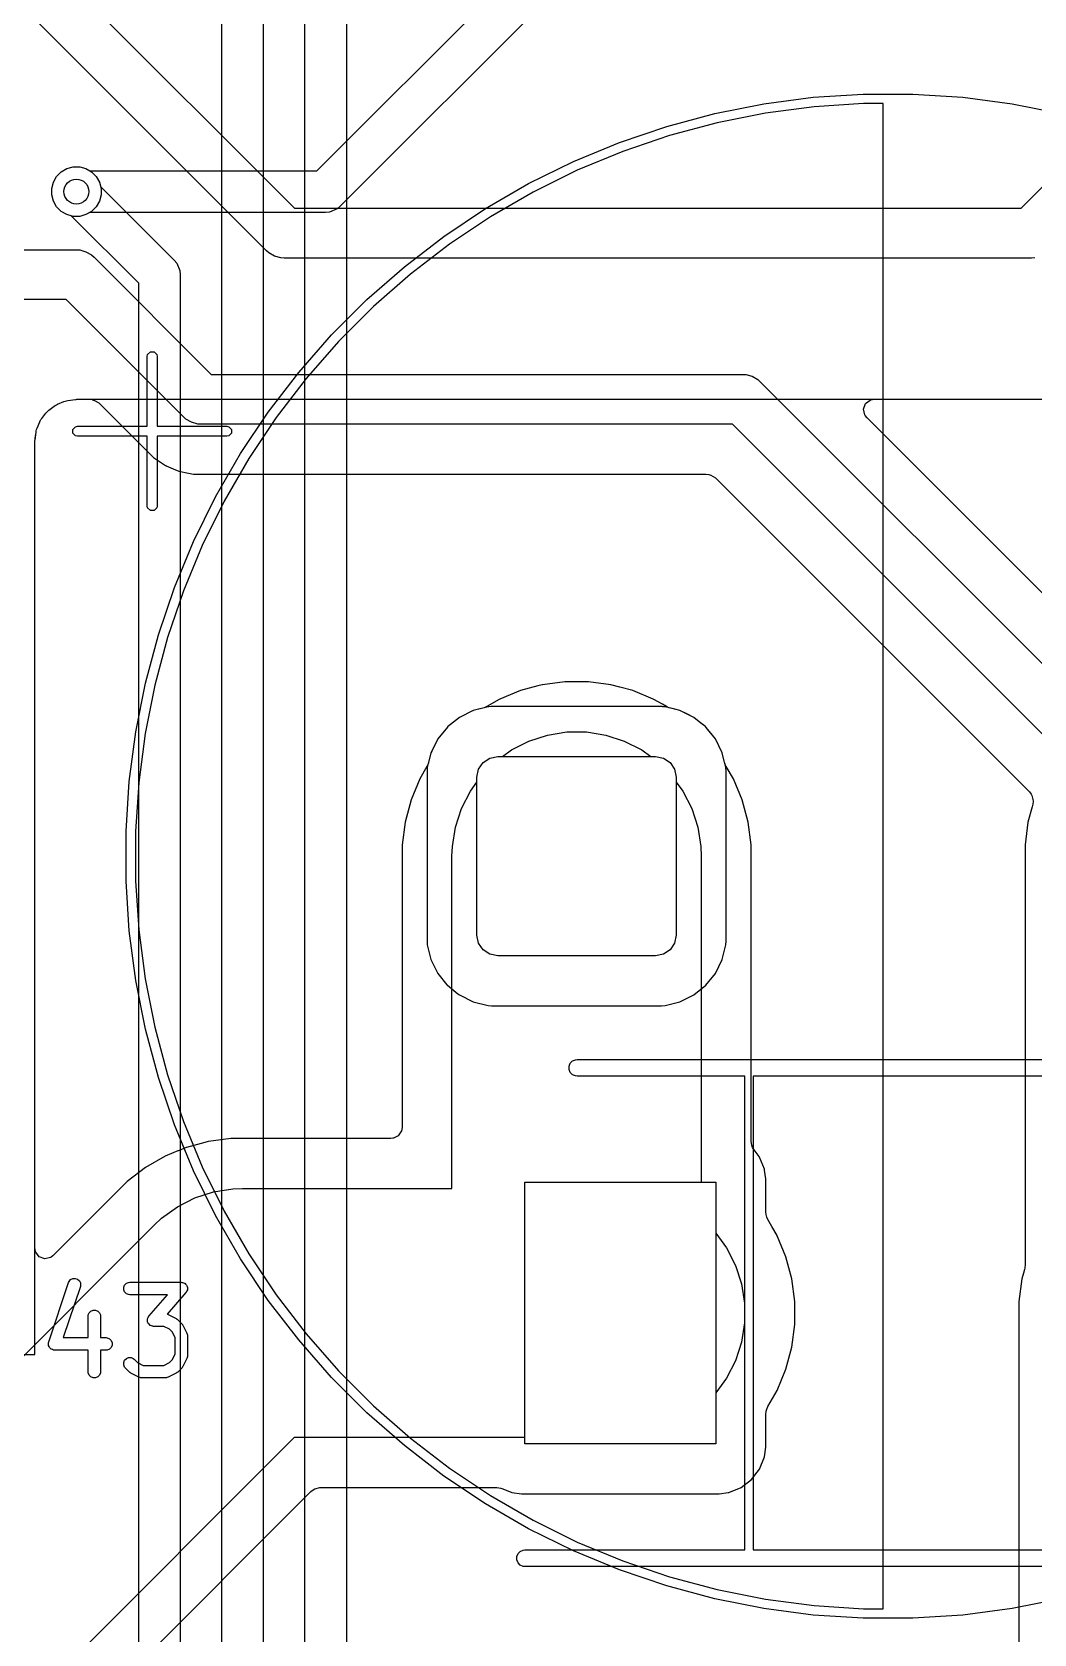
# Model space of a CAD drawing. Header units: inches. Extents: x 1.3 to 5.24, y -7.03 to -1.12.
# Drawn here: x 4.447 to 4.922, y -4.562 to -3.802 of the extents above; entities that cross this region are included whole.
import ezdxf

# ---------------------------------------------------------------- set-up
doc = ezdxf.new("R2010")
doc.units = ezdxf.units.IN
doc.header["$MEASUREMENT"] = 0
for name, color, linetype, true_color in [('B.Cu', 153, 'CONTINUOUS', 0x4d7fc4), ('B.Mask', 4, 'CONTINUOUS', 0x02ffee), ('B.Paste', 132, 'CONTINUOUS', 0x00c2c2), ('B.Silkscreen', 31, 'CONTINUOUS', 0xe8b2a7), ('F.Cu', 13, 'CONTINUOUS', 0xc83434), ('F.Mask', 201, 'CONTINUOUS', 0xd864ff), ('F.Silkscreen', 41, 'CONTINUOUS', 0xf2eda1), ('In1.Cu', 91, 'CONTINUOUS', 0x7fc87f), ('In2.Cu', 33, 'CONTINUOUS', 0xce7d2c)]:
    doc.layers.add(name, color=color, linetype=linetype, true_color=true_color)

msp = doc.modelspace()

# ---------------------------------------------------------------- linework, layer by layer
at = {"layer": 'B.Cu', "linetype": 'CONTINUOUS'}
for p, q in [((4.45759, -3.87343), (4.45913, -3.87076)), ((4.45913, -3.87076), (4.46131, -3.86858)), ((4.46131, -3.86858), (4.46398, -3.86704)), ((4.46398, -3.86704), (4.46696, -3.86624)), ((4.46696, -3.86624), (4.47005, -3.86624)), ((4.47005, -3.86624), (4.47302, -3.86704)), ((4.47302, -3.86704), (4.47569, -3.86858)), ((4.47569, -3.86858), (4.47787, -3.87076)), ((4.47787, -3.87076), (4.47942, -3.87343)), ((4.45679, -3.87641), (4.45759, -3.87343)), ((4.45679, -3.87949), (4.45679, -3.87641)), ((4.45759, -3.88247), (4.45679, -3.87949)), ((4.47942, -3.87343), (4.48021, -3.87641)), ((4.48021, -3.87949), (4.47942, -3.88247)), ((4.48021, -3.87641), (4.48021, -3.87949)), ((4.45913, -3.88514), (4.45759, -3.88247)), ((4.46131, -3.88732), (4.45913, -3.88514)), ((4.46398, -3.88886), (4.46131, -3.88732)), ((4.47569, -3.88732), (4.47302, -3.88886)), ((4.47787, -3.88514), (4.47569, -3.88732)), ((4.47942, -3.88247), (4.47787, -3.88514)), ((4.46696, -3.88966), (4.46398, -3.88886)), ((4.47005, -3.88966), (4.46696, -3.88966)), ((4.47302, -3.88886), (4.47005, -3.88966)), ((4.26132, -3.90551), (4.4685, -3.90551)), ((4.4685, -3.90551), (4.47005, -3.90561)), ((4.47005, -3.90561), (4.47302, -3.90641)), ((4.47302, -3.90641), (4.47569, -3.90795)), ((4.47569, -3.90795), (4.47686, -3.90897)), ((4.47686, -3.90897), (4.53245, -3.96457)), ((4.46361, -3.92913), (4.26132, -3.92913)), ((4.51921, -3.98473), (4.46361, -3.92913)), ((4.53245, -3.96457), (4.78434, -3.96457)), ((4.78434, -3.96457), (4.78588, -3.96467)), ((4.78588, -3.96467), (4.78886, -3.96547)), ((4.78886, -3.96547), (4.79153, -3.96701)), ((4.79153, -3.96701), (4.79269, -3.96803)), ((4.79269, -3.96803), (4.9684, -4.14374)), ((4.45955, -3.97865), (4.46252, -3.97742)), ((4.46252, -3.97742), (4.46312, -3.97721)), ((4.46312, -3.97721), (4.46374, -3.97705)), ((4.46374, -3.97705), (4.46436, -3.97692)), ((4.46436, -3.97692), (4.46803, -3.97644)), ((4.46803, -3.97644), (4.46835, -3.97641)), ((4.46835, -3.97641), (4.46867, -3.97639)), ((4.46867, -3.97639), (4.46898, -3.97638)), ((4.46898, -3.97638), (4.4747, -3.97638)), ((4.4747, -3.97638), (4.4759, -3.97655)), ((4.4759, -3.97655), (4.47607, -3.97658)), ((4.47607, -3.97658), (4.47707, -3.97687)), ((4.47707, -3.97687), (4.47914, -3.9781)), ((4.47914, -3.9781), (4.50002, -3.99898)), ((4.84264, -3.97844), (4.84484, -3.97679)), ((4.84484, -3.97679), (4.84499, -3.97673)), ((4.84499, -3.97673), (4.84512, -3.97669)), ((4.84512, -3.97669), (4.84683, -3.97638)), ((4.84683, -3.97638), (5.21093, -3.97638)), ((4.45137, -3.98654), (4.45169, -3.98599)), ((4.45169, -3.98599), (4.45204, -3.98546)), ((4.45204, -3.98546), (4.454, -3.98291)), ((4.454, -3.98291), (4.45442, -3.98243)), ((4.45442, -3.98243), (4.45487, -3.98198)), ((4.45487, -3.98198), (4.45535, -3.98156)), ((4.45535, -3.98156), (4.4579, -3.9796)), ((4.4579, -3.9796), (4.45843, -3.97925)), ((4.45843, -3.97925), (4.45898, -3.97893)), ((4.45898, -3.97893), (4.45955, -3.97865)), ((4.52037, -3.98575), (4.51921, -3.98473)), ((4.52304, -3.98729), (4.52037, -3.98575)), ((4.84168, -3.98102), (4.84264, -3.97844)), ((4.84226, -3.98371), (4.84168, -3.98102)), ((4.84247, -3.9841), (4.84226, -3.98371)), ((4.84331, -3.98521), (4.84247, -3.9841)), ((4.97049, -4.11239), (4.84331, -3.98521)), ((4.44888, -3.99559), (4.44936, -3.99192)), ((4.44936, -3.99192), (4.44949, -3.9913)), ((4.44949, -3.9913), (4.44965, -3.99068)), ((4.44965, -3.99068), (4.44986, -3.99008)), ((4.44986, -3.99008), (4.45109, -3.98711)), ((4.45109, -3.98711), (4.45137, -3.98654)), ((4.52602, -3.98809), (4.52304, -3.98729)), ((4.52756, -3.98819), (4.52602, -3.98809)), ((4.77945, -3.98819), (4.52756, -3.98819)), ((4.9517, -4.16044), (4.77945, -3.98819)), ((4.44882, -3.99654), (4.44883, -3.99622)), ((4.44882, -4.37857), (4.44882, -3.99654)), ((4.44883, -3.99622), (4.44885, -3.9959)), ((4.44885, -3.9959), (4.44888, -3.99559)), ((4.50002, -3.99898), (4.50437, -4.00332)), ((4.50437, -4.00332), (4.50496, -4.00392)), ((4.50496, -4.00392), (4.51077, -4.0078)), ((4.51077, -4.0078), (4.51077, -4.0078)), ((4.51077, -4.0078), (4.51081, -4.00782)), ((4.51081, -4.00782), (4.51099, -4.00789)), ((4.51099, -4.00789), (4.51546, -4.00974)), ((4.51546, -4.00974), (4.51546, -4.00974)), ((4.51546, -4.00974), (4.5159, -4.00992)), ((4.5159, -4.00992), (4.5159, -4.00992)), ((4.5159, -4.00992), (4.517, -4.01038)), ((4.517, -4.01038), (4.51717, -4.01046)), ((4.51717, -4.01046), (4.51722, -4.01047)), ((4.51722, -4.01047), (4.51722, -4.01047)), ((4.51722, -4.01047), (4.51722, -4.01047)), ((4.51722, -4.01047), (4.51722, -4.01047)), ((4.51722, -4.01047), (4.51722, -4.01047)), ((4.51722, -4.01047), (4.52004, -4.01103)), ((4.52004, -4.01103), (4.52407, -4.01183)), ((4.52407, -4.01183), (4.52407, -4.01183)), ((4.52407, -4.01183), (4.52407, -4.01183)), ((4.52407, -4.01183), (4.52407, -4.01183)), ((4.52407, -4.01183), (4.76693, -4.01183)), ((4.76693, -4.01183), (4.76831, -4.01203)), ((4.76831, -4.01203), (4.7693, -4.01232)), ((4.7693, -4.01232), (4.77138, -4.01355)), ((4.77138, -4.01355), (4.92027, -4.16244)), ((4.67896, -4.11444), (4.66925, -4.11846)), ((4.68313, -4.11332), (4.67896, -4.11444)), ((4.68722, -4.11222), (4.68313, -4.11332)), ((4.68929, -4.11167), (4.68722, -4.11222)), ((4.68722, -4.11222), (4.68722, -4.11222)), ((4.68936, -4.11165), (4.68929, -4.11167)), ((4.68943, -4.11163), (4.68936, -4.11165)), ((4.70002, -4.11024), (4.68943, -4.11163)), ((4.68943, -4.11163), (4.68943, -4.11163)), ((4.7001, -4.11022), (4.70002, -4.11024)), ((4.70018, -4.11022), (4.7001, -4.11022)), ((4.71102, -4.11022), (4.70018, -4.11022)), ((4.70018, -4.11022), (4.70018, -4.11022)), ((4.70018, -4.11022), (4.70018, -4.11022)), ((4.7111, -4.11022), (4.71102, -4.11022)), ((4.71102, -4.11022), (4.71102, -4.11022)), ((4.71102, -4.11022), (4.71102, -4.11022)), ((4.71118, -4.11024), (4.7111, -4.11022)), ((4.72177, -4.11163), (4.71118, -4.11024)), ((4.72614, -4.1128), (4.72177, -4.11163)), ((4.72177, -4.11163), (4.72177, -4.11163)), ((4.72177, -4.11163), (4.72177, -4.11163)), ((4.72177, -4.11163), (4.72177, -4.11163)), ((4.73224, -4.11444), (4.72614, -4.1128)), ((4.74194, -4.11846), (4.73224, -4.11444)), ((4.73224, -4.11444), (4.73224, -4.11444)), ((4.73224, -4.11444), (4.73224, -4.11444)), ((4.66179, -4.12255), (4.66114, -4.12276)), ((4.66242, -4.1223), (4.66179, -4.12255)), ((4.663, -4.12202), (4.66242, -4.1223)), ((4.66301, -4.12201), (4.663, -4.12202)), ((4.66303, -4.122), (4.66301, -4.12201)), ((4.66894, -4.11859), (4.66303, -4.122)), ((4.66895, -4.11859), (4.66894, -4.11859)), ((4.66925, -4.11846), (4.66895, -4.11859)), ((4.66925, -4.11846), (4.66925, -4.11846)), ((4.74225, -4.11859), (4.74194, -4.11846)), ((4.74631, -4.12093), (4.74225, -4.11859)), ((4.74225, -4.11859), (4.74225, -4.11859)), ((4.74817, -4.122), (4.74631, -4.12093)), ((4.74878, -4.1223), (4.74817, -4.122)), ((4.74941, -4.12255), (4.74878, -4.1223)), ((4.75006, -4.12276), (4.74941, -4.12255)), ((4.65006, -4.12713), (4.64438, -4.13169)), ((4.6563, -4.12403), (4.65006, -4.12713)), ((4.65006, -4.12713), (4.65006, -4.12713)), ((4.65641, -4.12397), (4.6563, -4.12403)), ((4.65658, -4.1239), (4.65641, -4.12397)), ((4.66114, -4.12276), (4.65658, -4.1239)), ((4.75211, -4.12327), (4.75006, -4.12276)), ((4.75462, -4.1239), (4.75211, -4.12327)), ((4.75785, -4.1255), (4.75462, -4.1239)), ((4.75462, -4.1239), (4.75462, -4.1239)), ((4.75462, -4.1239), (4.75462, -4.1239)), ((4.75462, -4.1239), (4.75462, -4.1239)), ((4.75462, -4.1239), (4.75462, -4.1239)), ((4.76114, -4.12713), (4.75785, -4.1255)), ((4.75785, -4.1255), (4.75785, -4.1255)), ((4.76448, -4.12981), (4.76114, -4.12713)), ((4.76114, -4.12713), (4.76114, -4.12713)), ((4.76682, -4.13169), (4.76448, -4.12981)), ((4.63982, -4.13737), (4.63692, -4.14321)), ((4.64438, -4.1317), (4.63982, -4.13737)), ((4.63982, -4.13737), (4.63982, -4.13737)), ((4.64438, -4.13169), (4.64438, -4.1317)), ((4.64438, -4.1317), (4.64438, -4.1317)), ((4.683, -4.13835), (4.69181, -4.13549)), ((4.69181, -4.13549), (4.70097, -4.13404)), ((4.70097, -4.13404), (4.71023, -4.13404)), ((4.71023, -4.13404), (4.71939, -4.13549)), ((4.71939, -4.13549), (4.7282, -4.13835)), ((4.76682, -4.1317), (4.76682, -4.13169)), ((4.76763, -4.13271), (4.76682, -4.1317)), ((4.77138, -4.13737), (4.76763, -4.13271)), ((4.77462, -4.1439), (4.77138, -4.13737)), ((4.63658, -4.1439), (4.63543, -4.14853)), ((4.63692, -4.14321), (4.63658, -4.1439)), ((4.63658, -4.1439), (4.63658, -4.1439)), ((4.63692, -4.14321), (4.63692, -4.14321)), ((4.67046, -4.14567), (4.67474, -4.14256)), ((4.67474, -4.14256), (4.683, -4.13835)), ((4.7282, -4.13835), (4.73646, -4.14256)), ((4.73646, -4.14256), (4.74073, -4.14567)), ((4.77575, -4.14846), (4.77462, -4.1439)), ((4.63468, -4.15035), (4.63127, -4.15626)), ((4.63498, -4.14973), (4.63468, -4.15035)), ((4.63524, -4.14911), (4.63498, -4.14973)), ((4.63539, -4.14863), (4.63524, -4.14911)), ((4.63541, -4.1486), (4.63539, -4.14863)), ((4.63543, -4.14853), (4.63541, -4.1486)), ((4.65836, -4.15551), (4.6591, -4.15175)), ((4.6591, -4.15175), (4.66124, -4.14855)), ((4.66124, -4.14855), (4.66443, -4.14642)), ((4.66443, -4.14642), (4.6682, -4.14567)), ((4.6682, -4.14567), (4.67046, -4.14567)), ((4.74073, -4.14567), (4.743, -4.14567)), ((4.743, -4.14567), (4.74677, -4.14642)), ((4.74677, -4.14642), (4.74996, -4.14855)), ((4.74996, -4.14855), (4.75209, -4.15175)), ((4.75209, -4.15175), (4.75284, -4.15551)), ((4.77596, -4.14911), (4.77575, -4.14846)), ((4.77621, -4.14973), (4.77596, -4.14911)), ((4.77651, -4.15035), (4.77621, -4.14973)), ((4.77993, -4.15626), (4.77651, -4.15035)), ((4.63126, -4.15629), (4.62712, -4.16627)), ((4.63127, -4.15626), (4.63126, -4.15629)), ((4.63127, -4.15626), (4.63127, -4.15626)), ((4.65525, -4.16206), (4.65836, -4.15778)), ((4.65836, -4.15778), (4.65836, -4.15551)), ((4.75284, -4.15551), (4.75284, -4.15778)), ((4.75284, -4.15778), (4.75595, -4.16206)), ((4.78408, -4.16627), (4.77993, -4.15626)), ((4.62712, -4.16627), (4.62432, -4.17674)), ((4.65104, -4.17031), (4.65525, -4.16206)), ((4.75595, -4.16206), (4.76016, -4.17031)), ((4.78688, -4.17675), (4.78408, -4.16627)), ((4.92027, -4.16244), (4.9211, -4.16356)), ((4.9211, -4.16356), (4.92146, -4.16421)), ((4.92146, -4.16421), (4.92205, -4.16666)), ((4.92188, -4.16822), (4.92151, -4.16958)), ((4.92204, -4.16707), (4.92188, -4.16822)), ((4.92205, -4.16666), (4.92204, -4.16707)), ((4.64818, -4.17913), (4.65104, -4.17031)), ((4.76016, -4.17031), (4.76302, -4.17913)), ((4.92151, -4.16958), (4.91959, -4.17674)), ((4.92151, -4.16958), (4.92151, -4.16958)), ((4.62432, -4.17675), (4.6229, -4.18749)), ((4.62432, -4.17674), (4.62432, -4.17675)), ((4.64673, -4.18828), (4.64818, -4.17913)), ((4.76302, -4.17913), (4.76447, -4.18828)), ((4.7883, -4.18749), (4.78688, -4.17675)), ((4.91959, -4.17675), (4.91818, -4.18749)), ((4.91959, -4.17674), (4.91959, -4.17675)), ((4.91959, -4.17675), (4.91959, -4.17675)), ((4.6229, -4.18749), (4.6229, -4.18749)), ((4.6229, -4.18749), (4.6229, -4.32117)), ((4.64654, -4.19291), (4.64673, -4.18828)), ((4.76447, -4.18828), (4.76465, -4.19291)), ((4.7883, -4.32809), (4.7883, -4.18749)), ((4.7883, -4.18749), (4.7883, -4.18749)), ((4.91818, -4.18749), (4.91818, -4.18749)), ((4.91818, -4.18749), (4.91818, -4.38699)), ((4.64654, -4.35039), (4.64654, -4.19291)), ((4.76465, -4.19291), (4.76465, -4.34744)), ((4.54166, -4.32677), (4.53108, -4.32817)), ((4.54174, -4.32676), (4.54166, -4.32677)), ((4.54182, -4.32675), (4.54174, -4.32676)), ((4.6175, -4.32675), (4.54182, -4.32675)), ((4.61853, -4.32664), (4.6175, -4.32675)), ((4.61883, -4.32658), (4.61853, -4.32664)), ((4.62099, -4.32549), (4.61883, -4.32658)), ((4.62104, -4.32545), (4.62099, -4.32549)), ((4.62105, -4.32545), (4.62104, -4.32545)), ((4.62104, -4.32545), (4.62104, -4.32545)), ((4.62104, -4.32545), (4.62104, -4.32545)), ((4.62253, -4.32313), (4.62105, -4.32545)), ((4.6227, -4.32254), (4.62253, -4.32313)), ((4.6229, -4.32117), (4.6227, -4.32254)), ((4.6229, -4.32117), (4.6229, -4.32117)), ((4.6229, -4.32117), (4.6229, -4.32117)), ((4.51059, -4.33512), (4.5012, -4.34054)), ((4.51664, -4.33261), (4.51059, -4.33512)), ((4.51059, -4.33512), (4.51059, -4.33512)), ((4.51678, -4.33255), (4.51664, -4.33261)), ((4.51723, -4.33237), (4.51678, -4.33255)), ((4.51678, -4.33255), (4.51678, -4.33255)), ((4.5206, -4.33097), (4.51723, -4.33237)), ((4.51723, -4.33237), (4.51723, -4.33237)), ((4.52061, -4.33097), (4.5206, -4.33097)), ((4.52932, -4.32864), (4.52061, -4.33097)), ((4.53093, -4.3282), (4.52932, -4.32864)), ((4.53101, -4.32818), (4.53093, -4.3282)), ((4.53108, -4.32817), (4.53101, -4.32818)), ((4.53108, -4.32817), (4.53108, -4.32817)), ((4.78862, -4.32985), (4.7883, -4.32809)), ((4.78905, -4.33095), (4.78862, -4.32985)), ((4.78973, -4.33217), (4.78905, -4.33095)), ((4.79211, -4.33526), (4.78973, -4.33217)), ((4.79215, -4.33531), (4.79211, -4.33526)), ((4.5012, -4.34054), (4.4926, -4.34714)), ((4.5012, -4.34054), (4.5012, -4.34054)), ((4.5012, -4.34054), (4.5012, -4.34054)), ((4.79216, -4.33533), (4.79215, -4.33531)), ((4.7923, -4.33552), (4.79216, -4.33533)), ((4.79469, -4.34127), (4.7923, -4.33552)), ((4.7923, -4.33552), (4.7923, -4.33552)), ((4.7923, -4.33552), (4.7923, -4.33552)), ((4.79475, -4.34175), (4.79469, -4.34127)), ((4.79469, -4.34127), (4.79469, -4.34127)), ((4.79469, -4.34127), (4.79469, -4.34127)), ((4.7953, -4.34589), (4.79475, -4.34175)), ((4.4926, -4.34714), (4.45765, -4.38209)), ((4.4926, -4.34714), (4.4926, -4.34714)), ((4.4926, -4.34714), (4.4926, -4.34714)), ((4.54261, -4.35058), (4.54724, -4.35039)), ((4.54724, -4.35039), (4.64654, -4.35039)), ((4.76465, -4.34744), (4.77165, -4.34744)), ((4.77165, -4.34744), (4.77165, -4.3716)), ((4.7953, -4.36147), (4.7953, -4.34589)), ((4.51639, -4.3591), (4.52464, -4.35489)), ((4.52464, -4.35489), (4.53346, -4.35203)), ((4.53346, -4.35203), (4.54261, -4.35058)), ((4.50549, -4.36769), (4.50889, -4.36454)), ((4.50889, -4.36454), (4.51639, -4.3591)), ((4.79546, -4.36274), (4.7953, -4.36147)), ((4.79578, -4.36394), (4.79546, -4.36274)), ((4.79627, -4.36511), (4.79578, -4.36394)), ((4.7982, -4.36846), (4.79627, -4.36511)), ((4.24871, -4.62447), (4.50549, -4.36769)), ((4.77165, -4.3716), (4.77673, -4.37859)), ((4.80063, -4.37266), (4.7982, -4.36846)), ((4.80067, -4.37273), (4.80063, -4.37266)), ((4.8007, -4.37278), (4.80067, -4.37273)), ((4.80071, -4.37279), (4.8007, -4.37278)), ((4.80485, -4.38281), (4.80071, -4.37279)), ((4.80071, -4.37279), (4.80071, -4.37279)), ((4.80071, -4.37279), (4.80071, -4.37279)), ((4.80071, -4.37279), (4.80071, -4.37279)), ((4.44913, -4.38028), (4.44882, -4.37857)), ((4.44923, -4.38056), (4.44913, -4.38028)), ((4.45088, -4.38276), (4.44923, -4.38056)), ((4.77673, -4.37859), (4.78094, -4.38685)), ((4.45346, -4.38372), (4.45088, -4.38276)), ((4.45615, -4.38314), (4.45346, -4.38372)), ((4.45654, -4.38293), (4.45615, -4.38314)), ((4.45739, -4.38229), (4.45654, -4.38293)), ((4.45765, -4.38209), (4.45739, -4.38229)), ((4.78094, -4.38685), (4.7838, -4.39566)), ((4.80766, -4.39328), (4.80485, -4.38281)), ((4.91805, -4.38825), (4.91793, -4.38888)), ((4.91814, -4.38762), (4.91805, -4.38825)), ((4.91818, -4.38699), (4.91814, -4.38762)), ((4.7838, -4.39566), (4.78525, -4.40482)), ((4.80907, -4.40403), (4.80766, -4.39328)), ((4.91675, -4.39328), (4.91533, -4.40403)), ((4.91746, -4.39061), (4.91675, -4.39328)), ((4.91675, -4.39328), (4.91675, -4.39328)), ((4.91793, -4.38888), (4.91746, -4.39061)), ((4.91746, -4.39061), (4.91746, -4.39061)), ((4.78525, -4.40482), (4.78525, -4.41408)), ((4.80907, -4.41487), (4.80907, -4.40403)), ((4.91533, -4.40403), (4.91533, -4.40403)), ((4.91533, -4.40403), (4.91533, -4.58613)), ((4.78525, -4.41408), (4.7838, -4.42323)), ((4.80766, -4.42562), (4.80907, -4.41487)), ((4.7838, -4.42323), (4.78094, -4.43205)), ((4.80485, -4.43609), (4.80766, -4.42562)), ((4.78094, -4.43205), (4.77673, -4.44031)), ((4.77673, -4.44031), (4.77165, -4.44729)), ((4.80071, -4.4461), (4.80485, -4.43609)), ((4.77165, -4.44729), (4.77165, -4.47146)), ((4.79627, -4.45378), (4.80071, -4.4461)), ((4.7953, -4.45742), (4.79546, -4.45616)), ((4.79546, -4.45616), (4.79551, -4.45598)), ((4.79551, -4.45598), (4.79578, -4.45496)), ((4.79578, -4.45496), (4.79627, -4.45378)), ((4.7953, -4.47301), (4.7953, -4.45742)), ((4.57171, -4.4685), (4.34952, -4.69069)), ((4.6811, -4.4685), (4.57171, -4.4685)), ((4.6811, -4.47146), (4.6811, -4.4685)), ((4.77165, -4.47146), (4.6811, -4.47146)), ((4.7923, -4.48338), (4.79469, -4.47763)), ((4.79469, -4.47763), (4.7953, -4.47301)), ((4.78852, -4.48832), (4.7923, -4.48338)), ((4.45905, -4.61459), (4.57957, -4.49407)), ((4.57957, -4.49407), (4.58068, -4.49324)), ((4.58068, -4.49324), (4.58159, -4.49274)), ((4.58159, -4.49274), (4.58393, -4.49215)), ((4.58393, -4.49215), (4.66782, -4.49215)), ((4.66782, -4.49215), (4.66877, -4.49224)), ((4.66877, -4.49224), (4.6697, -4.49242)), ((4.6697, -4.49242), (4.67061, -4.4927)), ((4.67061, -4.4927), (4.67493, -4.49449)), ((4.67493, -4.49449), (4.67955, -4.4951)), ((4.7732, -4.4951), (4.77753, -4.49453)), ((4.77753, -4.49453), (4.77755, -4.49453)), ((4.77755, -4.49453), (4.77756, -4.49453)), ((4.77756, -4.49453), (4.77767, -4.49452)), ((4.77767, -4.49452), (4.7778, -4.4945)), ((4.7778, -4.4945), (4.77783, -4.49449)), ((4.77783, -4.49449), (4.78358, -4.49211)), ((4.77783, -4.49449), (4.77783, -4.49449)), ((4.78358, -4.49211), (4.78852, -4.48832)), ((4.67955, -4.4951), (4.7732, -4.4951)), ((4.7732, -4.4951), (4.7732, -4.4951))]:
    msp.add_line(p, q, dxfattribs=at)
at = {"layer": 'B.Cu'}
msp.add_circle((4.4685, -3.87795), 0.00591, dxfattribs=at)
at = {"layer": 'B.Mask', "linetype": 'CONTINUOUS'}
for p, q in [((4.65836, -4.15551), (4.6591, -4.15175)), ((4.6591, -4.15175), (4.66124, -4.14855)), ((4.66124, -4.14855), (4.66443, -4.14642)), ((4.66443, -4.14642), (4.6682, -4.14567)), ((4.6682, -4.14567), (4.743, -4.14567)), ((4.743, -4.14567), (4.74677, -4.14642)), ((4.74677, -4.14642), (4.74996, -4.14855)), ((4.74996, -4.14855), (4.75209, -4.15175)), ((4.75209, -4.15175), (4.75284, -4.15551)), ((4.65836, -4.23031), (4.65836, -4.15551)), ((4.75284, -4.15551), (4.75284, -4.23031)), ((4.6591, -4.23408), (4.65836, -4.23031)), ((4.66124, -4.23727), (4.6591, -4.23408)), ((4.75209, -4.23408), (4.74996, -4.23727)), ((4.75284, -4.23031), (4.75209, -4.23408)), ((4.66443, -4.23941), (4.66124, -4.23727)), ((4.6682, -4.24016), (4.66443, -4.23941)), ((4.743, -4.24016), (4.6682, -4.24016)), ((4.74677, -4.23941), (4.743, -4.24016)), ((4.74996, -4.23727), (4.74677, -4.23941)), ((4.6811, -4.47146), (4.6811, -4.34744)), ((4.6811, -4.34744), (4.77165, -4.34744)), ((4.77165, -4.34744), (4.77165, -4.47146)), ((4.77165, -4.47146), (4.6811, -4.47146))]:
    msp.add_line(p, q, dxfattribs=at)
at = {"layer": 'B.Paste', "linetype": 'CONTINUOUS'}
for p, q in [((4.6811, -4.47146), (4.6811, -4.34744)), ((4.6811, -4.34744), (4.77165, -4.34744)), ((4.77165, -4.34744), (4.77165, -4.47146)), ((4.77165, -4.47146), (4.6811, -4.47146))]:
    msp.add_line(p, q, dxfattribs=at)
at = {"layer": 'B.Silkscreen', "linetype": 'CONTINUOUS'}
for p, q in [((4.70372, -4.28995), (4.70514, -4.28937)), ((4.70514, -4.28937), (4.70591, -4.28929)), ((4.70591, -4.28929), (5.0185, -4.28929)), ((4.70204, -4.29246), (4.70263, -4.29104)), ((4.70204, -4.294), (4.70204, -4.29246)), ((4.70263, -4.29542), (4.70204, -4.294)), ((4.70263, -4.29104), (4.70372, -4.28995)), ((4.70372, -4.2965), (4.70263, -4.29542)), ((4.70514, -4.29709), (4.70372, -4.2965)), ((4.70591, -4.29717), (4.70514, -4.29709)), ((4.78543, -4.29717), (4.70591, -4.29717)), ((4.78543, -4.52173), (4.78543, -4.29717)), ((5.0185, -4.29717), (4.78937, -4.29717)), ((4.78937, -4.29717), (4.78937, -4.52173)), ((4.67724, -4.5249), (4.67783, -4.52348)), ((4.67724, -4.52644), (4.67724, -4.5249)), ((4.67783, -4.52348), (4.67892, -4.5224)), ((4.67892, -4.5224), (4.68033, -4.52181)), ((4.68033, -4.52181), (4.6811, -4.52173)), ((4.6811, -4.52173), (4.78543, -4.52173)), ((4.78937, -4.52173), (5.0185, -4.52173)), ((4.67783, -4.52786), (4.67724, -4.52644)), ((4.67892, -4.52894), (4.67783, -4.52786)), ((4.68033, -4.52953), (4.67892, -4.52894)), ((4.6811, -4.52961), (4.68033, -4.52953)), ((5.0185, -4.52961), (4.6811, -4.52961))]:
    msp.add_line(p, q, dxfattribs=at)
at = {"layer": 'F.Cu', "linetype": 'CONTINUOUS'}
for p, q in [((4.28001, -3.59401), (4.57182, -3.88583)), ((4.55858, -3.90599), (4.26676, -3.61417)), ((4.91637, -3.88583), (5.04058, -3.76161)), ((4.45759, -3.87343), (4.45913, -3.87076)), ((4.45913, -3.87076), (4.46131, -3.86858)), ((4.46131, -3.86858), (4.46398, -3.86704)), ((4.46398, -3.86704), (4.46696, -3.86624)), ((4.46696, -3.86624), (4.47005, -3.86624)), ((4.47005, -3.86624), (4.47302, -3.86704)), ((4.47302, -3.86704), (4.47569, -3.86858)), ((4.47569, -3.86858), (4.47787, -3.87076)), ((4.47787, -3.87076), (4.47942, -3.87343)), ((4.45679, -3.87641), (4.45759, -3.87343)), ((4.45679, -3.87949), (4.45679, -3.87641)), ((4.45759, -3.88247), (4.45679, -3.87949)), ((4.47942, -3.87343), (4.48021, -3.87641)), ((4.48021, -3.87949), (4.47942, -3.88247)), ((4.48021, -3.87641), (4.48021, -3.87949)), ((4.45913, -3.88514), (4.45759, -3.88247)), ((4.46131, -3.88732), (4.45913, -3.88514)), ((4.46398, -3.88886), (4.46131, -3.88732)), ((4.47569, -3.88732), (4.47302, -3.88886)), ((4.47787, -3.88514), (4.47569, -3.88732)), ((4.47942, -3.88247), (4.47787, -3.88514)), ((4.57182, -3.88583), (4.91637, -3.88583)), ((4.46696, -3.88966), (4.46398, -3.88886)), ((4.47005, -3.88966), (4.46696, -3.88966)), ((4.47302, -3.88886), (4.47005, -3.88966)), ((4.55974, -3.90701), (4.55858, -3.90599)), ((4.56241, -3.90855), (4.55974, -3.90701)), ((4.56539, -3.90935), (4.56241, -3.90855)), ((4.56693, -3.90945), (4.56539, -3.90935)), ((4.92126, -3.90945), (4.56693, -3.90945)), ((4.9228, -3.90935), (4.92126, -3.90945)), ((4.45955, -3.97865), (4.46252, -3.97742)), ((4.46252, -3.97742), (4.46312, -3.97721)), ((4.46312, -3.97721), (4.46374, -3.97705)), ((4.46374, -3.97705), (4.46436, -3.97692)), ((4.46436, -3.97692), (4.46803, -3.97644)), ((4.46803, -3.97644), (4.46835, -3.97641)), ((4.46835, -3.97641), (4.46867, -3.97639)), ((4.46867, -3.97639), (4.46898, -3.97638)), ((4.46898, -3.97638), (5.21093, -3.97638)), ((4.45137, -3.98654), (4.45169, -3.98599)), ((4.45169, -3.98599), (4.45204, -3.98546)), ((4.45204, -3.98546), (4.454, -3.98291)), ((4.454, -3.98291), (4.45442, -3.98243)), ((4.45442, -3.98243), (4.45487, -3.98198)), ((4.45487, -3.98198), (4.45535, -3.98156)), ((4.45535, -3.98156), (4.4579, -3.9796)), ((4.4579, -3.9796), (4.45843, -3.97925)), ((4.45843, -3.97925), (4.45898, -3.97893)), ((4.45898, -3.97893), (4.45955, -3.97865)), ((4.44898, -3.99485), (4.44936, -3.99192)), ((4.44936, -3.99192), (4.44949, -3.9913)), ((4.44949, -3.9913), (4.44965, -3.99068)), ((4.44965, -3.99068), (4.44986, -3.99008)), ((4.44986, -3.99008), (4.45109, -3.98711)), ((4.45109, -3.98711), (4.45137, -3.98654)), ((4.44882, -3.99654), (4.44883, -3.99622)), ((4.44882, -4.1526), (4.44882, -3.99654)), ((4.44883, -3.99622), (4.44885, -3.9959)), ((4.44885, -3.9959), (4.44888, -3.99559)), ((4.44888, -3.99559), (4.44898, -3.99485)), ((4.66365, -4.12214), (4.65658, -4.1239)), ((4.66371, -4.12213), (4.66365, -4.12214)), ((4.66382, -4.12213), (4.66371, -4.12213)), ((4.66404, -4.12211), (4.66382, -4.12213)), ((4.66506, -4.12204), (4.66404, -4.12211)), ((4.66519, -4.12203), (4.66506, -4.12204)), ((4.66529, -4.12203), (4.66519, -4.12203)), ((4.74591, -4.12203), (4.66529, -4.12203)), ((4.74614, -4.12204), (4.74591, -4.12203)), ((4.74591, -4.12203), (4.74591, -4.12203)), ((4.74646, -4.12206), (4.74614, -4.12204)), ((4.74614, -4.12204), (4.74614, -4.12204)), ((4.74755, -4.12214), (4.74646, -4.12206)), ((4.75149, -4.12312), (4.74755, -4.12214)), ((4.74755, -4.12214), (4.74755, -4.12214)), ((4.65006, -4.12713), (4.64438, -4.13169)), ((4.65658, -4.1239), (4.65006, -4.12713)), ((4.75198, -4.12324), (4.75149, -4.12312)), ((4.75149, -4.12312), (4.75149, -4.12312)), ((4.75462, -4.1239), (4.75198, -4.12324)), ((4.76114, -4.12713), (4.75462, -4.1239)), ((4.75462, -4.1239), (4.75462, -4.1239)), ((4.76371, -4.1292), (4.76114, -4.12713)), ((4.76682, -4.13169), (4.76371, -4.1292)), ((4.63982, -4.13737), (4.63658, -4.1439)), ((4.64438, -4.1317), (4.63982, -4.13737)), ((4.64438, -4.13169), (4.64438, -4.1317)), ((4.64438, -4.1317), (4.64438, -4.1317)), ((4.76682, -4.1317), (4.76682, -4.13169)), ((4.76855, -4.13385), (4.76682, -4.1317)), ((4.77138, -4.13737), (4.76855, -4.13385)), ((4.77462, -4.1439), (4.77138, -4.13737)), ((4.63658, -4.1439), (4.63482, -4.15096)), ((4.77637, -4.15096), (4.77462, -4.1439)), ((4.44882, -4.42913), (4.44882, -4.1526)), ((4.63482, -4.15096), (4.63471, -4.1526)), ((4.63471, -4.1526), (4.63471, -4.23332)), ((4.65836, -4.15551), (4.6591, -4.15175)), ((4.6591, -4.15175), (4.66124, -4.14855)), ((4.66124, -4.14855), (4.66443, -4.14642)), ((4.66443, -4.14642), (4.6682, -4.14567)), ((4.6682, -4.14567), (4.743, -4.14567)), ((4.743, -4.14567), (4.74677, -4.14642)), ((4.74677, -4.14642), (4.74996, -4.14855)), ((4.74996, -4.14855), (4.75209, -4.15175)), ((4.75209, -4.15175), (4.75284, -4.15551)), ((4.77649, -4.1526), (4.77637, -4.15096)), ((4.77649, -4.18827), (4.77649, -4.1526)), ((4.65836, -4.23031), (4.65836, -4.15551)), ((4.75284, -4.15551), (4.75284, -4.23031)), ((4.77649, -4.23323), (4.77649, -4.18827)), ((4.63471, -4.23332), (4.63473, -4.23345)), ((4.63473, -4.23345), (4.63481, -4.2347)), ((4.63481, -4.2347), (4.63482, -4.2348)), ((4.63482, -4.2348), (4.63482, -4.23486)), ((4.63482, -4.23486), (4.63658, -4.24193)), ((4.6591, -4.23408), (4.65836, -4.23031)), ((4.66124, -4.23727), (4.6591, -4.23408)), ((4.75209, -4.23408), (4.74996, -4.23727)), ((4.75284, -4.23031), (4.75209, -4.23408)), ((4.77462, -4.24193), (4.77637, -4.23486)), ((4.77637, -4.23486), (4.77649, -4.23323)), ((4.63658, -4.24193), (4.63982, -4.24845)), ((4.66443, -4.23941), (4.66124, -4.23727)), ((4.6682, -4.24016), (4.66443, -4.23941)), ((4.743, -4.24016), (4.6682, -4.24016)), ((4.74677, -4.23941), (4.743, -4.24016)), ((4.74996, -4.23727), (4.74677, -4.23941)), ((4.77138, -4.24845), (4.77462, -4.24193)), ((4.63982, -4.24845), (4.64415, -4.25384)), ((4.76682, -4.25413), (4.77138, -4.24845)), ((4.64415, -4.25384), (4.64415, -4.25384)), ((4.64415, -4.25384), (4.64438, -4.25413)), ((4.64438, -4.25413), (4.64438, -4.25413)), ((4.64438, -4.25413), (4.64932, -4.2581)), ((4.64932, -4.2581), (4.65006, -4.25869)), ((4.65006, -4.25869), (4.65658, -4.26193)), ((4.75462, -4.26193), (4.76114, -4.25869)), ((4.76114, -4.25869), (4.76682, -4.25413)), ((4.65658, -4.26193), (4.66365, -4.26369)), ((4.66365, -4.26369), (4.66365, -4.26369)), ((4.66365, -4.26369), (4.66365, -4.26369)), ((4.66365, -4.26369), (4.66529, -4.2638)), ((4.66529, -4.2638), (4.74591, -4.2638)), ((4.74591, -4.2638), (4.74755, -4.26369)), ((4.74755, -4.26369), (4.75462, -4.26193)), ((4.42576, -4.42913), (4.44882, -4.42913))]:
    msp.add_line(p, q, dxfattribs=at)
at = {"layer": 'F.Cu'}
msp.add_circle((4.4685, -3.87795), 0.00591, dxfattribs=at)
at = {"layer": 'F.Mask', "linetype": 'CONTINUOUS'}
for p, q in [((4.65836, -4.15551), (4.6591, -4.15175)), ((4.6591, -4.15175), (4.66124, -4.14855)), ((4.66124, -4.14855), (4.66443, -4.14642)), ((4.66443, -4.14642), (4.6682, -4.14567)), ((4.6682, -4.14567), (4.743, -4.14567)), ((4.743, -4.14567), (4.74677, -4.14642)), ((4.74677, -4.14642), (4.74996, -4.14855)), ((4.74996, -4.14855), (4.75209, -4.15175)), ((4.75209, -4.15175), (4.75284, -4.15551)), ((4.65836, -4.23031), (4.65836, -4.15551)), ((4.75284, -4.15551), (4.75284, -4.23031)), ((4.6591, -4.23408), (4.65836, -4.23031)), ((4.66124, -4.23727), (4.6591, -4.23408)), ((4.75209, -4.23408), (4.74996, -4.23727)), ((4.75284, -4.23031), (4.75209, -4.23408)), ((4.66443, -4.23941), (4.66124, -4.23727)), ((4.6682, -4.24016), (4.66443, -4.23941)), ((4.743, -4.24016), (4.6682, -4.24016)), ((4.74677, -4.23941), (4.743, -4.24016)), ((4.74996, -4.23727), (4.74677, -4.23941))]:
    msp.add_line(p, q, dxfattribs=at)
at = {"layer": 'F.Silkscreen', "linetype": 'CONTINUOUS'}
for p, q in [((4.79436, -3.83632), (4.81781, -3.83324)), ((4.81781, -3.83324), (4.84141, -3.83169)), ((4.84141, -3.83169), (4.86506, -3.83169)), ((4.86506, -3.83169), (4.88866, -3.83324)), ((4.88866, -3.83324), (4.91211, -3.83632)), ((4.74832, -3.84706), (4.77117, -3.84094)), ((4.77117, -3.84094), (4.79436, -3.83632)), ((4.7951, -3.8408), (4.7722, -3.84535)), ((4.81826, -3.83775), (4.7951, -3.8408)), ((4.84156, -3.83622), (4.81826, -3.83775)), ((4.85087, -3.83622), (4.84156, -3.83622)), ((4.85087, -4.54961), (4.85087, -3.83622)), ((4.91211, -3.83632), (4.93531, -3.84094)), ((4.72593, -3.85466), (4.74832, -3.84706)), ((4.7722, -3.84535), (4.74964, -3.8514)), ((4.70408, -3.86371), (4.72593, -3.85466)), ((4.74964, -3.8514), (4.72752, -3.8589)), ((4.68287, -3.87417), (4.70408, -3.86371)), ((4.72752, -3.8589), (4.70595, -3.86784)), ((4.70595, -3.86784), (4.685, -3.87817)), ((4.66238, -3.886), (4.68287, -3.87417)), ((4.685, -3.87817), (4.66478, -3.88985)), ((4.64272, -3.89914), (4.66238, -3.886)), ((4.66478, -3.88985), (4.64536, -3.90282)), ((4.62396, -3.91353), (4.64272, -3.89914)), ((4.64536, -3.90282), (4.62683, -3.91704)), ((4.60617, -3.92913), (4.62396, -3.91353)), ((4.62683, -3.91704), (4.60927, -3.93244)), ((4.58945, -3.94585), (4.60617, -3.92913)), ((4.60927, -3.93244), (4.59276, -3.94895)), ((4.57386, -3.96363), (4.58945, -3.94585)), ((4.50208, -3.9561), (4.50226, -3.9552)), ((4.50226, -3.9552), (4.50354, -3.95392)), ((4.50354, -3.95392), (4.50534, -3.95392)), ((4.50534, -3.95392), (4.50662, -3.9552)), ((4.50662, -3.9552), (4.5068, -3.9561)), ((4.59276, -3.94895), (4.57736, -3.96651)), ((4.50208, -3.98917), (4.50208, -3.9561)), ((4.5068, -3.9561), (4.5068, -3.98917)), ((4.55946, -3.9824), (4.57386, -3.96363)), ((4.57736, -3.96651), (4.56315, -3.98504)), ((4.54632, -4.00206), (4.55946, -3.9824)), ((4.56315, -3.98504), (4.55017, -4.00445)), ((4.46682, -3.99063), (4.4681, -3.98935)), ((4.46682, -3.99244), (4.46682, -3.99063)), ((4.4681, -3.99372), (4.46682, -3.99244)), ((4.4681, -3.98935), (4.46901, -3.98917)), ((4.46901, -3.98917), (4.50208, -3.98917)), ((4.5068, -3.98917), (4.53987, -3.98917)), ((4.53987, -3.98917), (4.54078, -3.98935)), ((4.54078, -3.98935), (4.54206, -3.99063)), ((4.54206, -3.99244), (4.54078, -3.99372)), ((4.54206, -3.99063), (4.54206, -3.99244)), ((4.46901, -3.9939), (4.4681, -3.99372)), ((4.50208, -3.9939), (4.46901, -3.9939)), ((4.50208, -4.02697), (4.50208, -3.9939)), ((4.53987, -3.9939), (4.5068, -3.9939)), ((4.5068, -3.9939), (4.5068, -4.02697)), ((4.54078, -3.99372), (4.53987, -3.9939)), ((4.5345, -4.02254), (4.54632, -4.00206)), ((4.55017, -4.00445), (4.53849, -4.02468)), ((4.52404, -4.04375), (4.5345, -4.02254)), ((4.50226, -4.02787), (4.50208, -4.02697)), ((4.50354, -4.02915), (4.50226, -4.02787)), ((4.50534, -4.02915), (4.50354, -4.02915)), ((4.50662, -4.02787), (4.50534, -4.02915)), ((4.5068, -4.02697), (4.50662, -4.02787)), ((4.53849, -4.02468), (4.52816, -4.04562)), ((4.51498, -4.0656), (4.52404, -4.04375)), ((4.52816, -4.04562), (4.51923, -4.0672)), ((4.50738, -4.088), (4.51498, -4.0656)), ((4.51923, -4.0672), (4.51172, -4.08932)), ((4.50126, -4.11084), (4.50738, -4.088)), ((4.51172, -4.08932), (4.50568, -4.11187)), ((4.49665, -4.13404), (4.50126, -4.11084)), ((4.50568, -4.11187), (4.50112, -4.13478)), ((4.49356, -4.15749), (4.49665, -4.13404)), ((4.50112, -4.13478), (4.49807, -4.15793)), ((4.49201, -4.18109), (4.49356, -4.15749)), ((4.49807, -4.15793), (4.49654, -4.18124)), ((4.49201, -4.18124), (4.49201, -4.18109)), ((4.49201, -4.20474), (4.49201, -4.18124)), ((4.49654, -4.18124), (4.49654, -4.20459)), ((4.49356, -4.22834), (4.49201, -4.20474)), ((4.49654, -4.20459), (4.49807, -4.22789)), ((4.49665, -4.25179), (4.49356, -4.22834)), ((4.49807, -4.22789), (4.50112, -4.25105)), ((4.50112, -4.25105), (4.50568, -4.27395)), ((4.50126, -4.27498), (4.49665, -4.25179)), ((4.50568, -4.27395), (4.51172, -4.29651)), ((4.50738, -4.29783), (4.50126, -4.27498)), ((4.51172, -4.29651), (4.51923, -4.31863)), ((4.51498, -4.32022), (4.50738, -4.29783)), ((4.51923, -4.31863), (4.52816, -4.3402)), ((4.52404, -4.34207), (4.51498, -4.32022)), ((4.5345, -4.36328), (4.52404, -4.34207)), ((4.52816, -4.3402), (4.53849, -4.36115)), ((4.54632, -4.38377), (4.5345, -4.36328)), ((4.53849, -4.36115), (4.55017, -4.38137)), ((4.55946, -4.40343), (4.54632, -4.38377)), ((4.55017, -4.38137), (4.56315, -4.40079)), ((4.45539, -4.42314), (4.46477, -4.39502)), ((4.46477, -4.39502), (4.465, -4.39449)), ((4.465, -4.39449), (4.46576, -4.39362)), ((4.46576, -4.39362), (4.46679, -4.3931)), ((4.46679, -4.3931), (4.46794, -4.39302)), ((4.46794, -4.39302), (4.46903, -4.39339)), ((4.46903, -4.39339), (4.4699, -4.39414)), ((4.4699, -4.39414), (4.47041, -4.39517)), ((4.47041, -4.39517), (4.4705, -4.39632)), ((4.49136, -4.39619), (4.49217, -4.39537)), ((4.49217, -4.39537), (4.49324, -4.39493)), ((4.49324, -4.39493), (4.49381, -4.39487)), ((4.49381, -4.39487), (4.51819, -4.39487)), ((4.51819, -4.39487), (4.51849, -4.3949)), ((4.51849, -4.3949), (4.51857, -4.3949)), ((4.51857, -4.3949), (4.51862, -4.39492)), ((4.51862, -4.39492), (4.51876, -4.39493)), ((4.51876, -4.39493), (4.5192, -4.39512)), ((4.5192, -4.39512), (4.51966, -4.39527)), ((4.51966, -4.39527), (4.51973, -4.39533)), ((4.51973, -4.39533), (4.51983, -4.39537)), ((4.51983, -4.39537), (4.52016, -4.39571)), ((4.52016, -4.39571), (4.52053, -4.39603)), ((4.47037, -4.39689), (4.46229, -4.42112)), ((4.4705, -4.39632), (4.47037, -4.39689)), ((4.49092, -4.39725), (4.49136, -4.39619)), ((4.49092, -4.3984), (4.49092, -4.39725)), ((4.49136, -4.39947), (4.49092, -4.3984)), ((4.49217, -4.40028), (4.49136, -4.39947)), ((4.49324, -4.40072), (4.49217, -4.40028)), ((4.49381, -4.40078), (4.49324, -4.40072)), ((4.51168, -4.40078), (4.49381, -4.40078)), ((4.50284, -4.41088), (4.51168, -4.40078)), ((4.52041, -4.39977), (4.51147, -4.40998)), ((4.52059, -4.39952), (4.52041, -4.39977)), ((4.52053, -4.39603), (4.52057, -4.39612)), ((4.52057, -4.39612), (4.52064, -4.39619)), ((4.52064, -4.39947), (4.52059, -4.39952)), ((4.52064, -4.39619), (4.52082, -4.39663)), ((4.52066, -4.39942), (4.52064, -4.39947)), ((4.52074, -4.3993), (4.52066, -4.39942)), ((4.5209, -4.39885), (4.52074, -4.3993)), ((4.52082, -4.39663), (4.52104, -4.39706)), ((4.52108, -4.3984), (4.5209, -4.39885)), ((4.52104, -4.39706), (4.52104, -4.39716)), ((4.52104, -4.39716), (4.52108, -4.39725)), ((4.52108, -4.39725), (4.52108, -4.39773)), ((4.52108, -4.39773), (4.52111, -4.39821)), ((4.52111, -4.39821), (4.52108, -4.3983)), ((4.52108, -4.3983), (4.52108, -4.3984)), ((4.57386, -4.42219), (4.55946, -4.40343)), ((4.56315, -4.40079), (4.57736, -4.41932)), ((4.47399, -4.41095), (4.47404, -4.41037)), ((4.47399, -4.42112), (4.47399, -4.41095)), ((4.47404, -4.41037), (4.47449, -4.40931)), ((4.47449, -4.40931), (4.4753, -4.4085)), ((4.4753, -4.4085), (4.47636, -4.40805)), ((4.47636, -4.40805), (4.47752, -4.40805)), ((4.47752, -4.40805), (4.47858, -4.4085)), ((4.47858, -4.4085), (4.4794, -4.40931)), ((4.4794, -4.40931), (4.47984, -4.41037)), ((4.47984, -4.41037), (4.47989, -4.41095)), ((4.47989, -4.41095), (4.47989, -4.42112)), ((4.50259, -4.41124), (4.50261, -4.41119)), ((4.50261, -4.41119), (4.50266, -4.41113)), ((4.50266, -4.41113), (4.50284, -4.41088)), ((4.51147, -4.40998), (4.51201, -4.41018)), ((4.51201, -4.41018), (4.51576, -4.41206)), ((4.50213, -4.41244), (4.50217, -4.41235)), ((4.50217, -4.41292), (4.50213, -4.41244)), ((4.50217, -4.41225), (4.50235, -4.41181)), ((4.50217, -4.41235), (4.50217, -4.41225)), ((4.50217, -4.4134), (4.50217, -4.41292)), ((4.5022, -4.41349), (4.50217, -4.4134)), ((4.50221, -4.41359), (4.5022, -4.41349)), ((4.50242, -4.41402), (4.50221, -4.41359)), ((4.50235, -4.41181), (4.5025, -4.41135)), ((4.50261, -4.41447), (4.50242, -4.41402)), ((4.5025, -4.41135), (4.50259, -4.41124)), ((4.50268, -4.41454), (4.50261, -4.41447)), ((4.50272, -4.41463), (4.50268, -4.41454)), ((4.50308, -4.41494), (4.50272, -4.41463)), ((4.50342, -4.41528), (4.50308, -4.41494)), ((4.50351, -4.41532), (4.50342, -4.41528)), ((4.50359, -4.41538), (4.50351, -4.41532)), ((4.50404, -4.41554), (4.50359, -4.41538)), ((4.50449, -4.41572), (4.50404, -4.41554)), ((4.50463, -4.41574), (4.50449, -4.41572)), ((4.50468, -4.41575), (4.50463, -4.41574)), ((4.50476, -4.41575), (4.50468, -4.41575)), ((4.50506, -4.41578), (4.50476, -4.41575)), ((4.50999, -4.41578), (4.50506, -4.41578)), ((4.51269, -4.41713), (4.50999, -4.41578)), ((4.51388, -4.41832), (4.51269, -4.41713)), ((4.51523, -4.42102), (4.51388, -4.41832)), ((4.51576, -4.41206), (4.516, -4.41222)), ((4.516, -4.41222), (4.51608, -4.41225)), ((4.51608, -4.41225), (4.51616, -4.41231)), ((4.51616, -4.41231), (4.51625, -4.41237)), ((4.51625, -4.41237), (4.5163, -4.41243)), ((4.5163, -4.41243), (4.51652, -4.41261)), ((4.51652, -4.41261), (4.5184, -4.41449)), ((4.5184, -4.41449), (4.51858, -4.41471)), ((4.51858, -4.41471), (4.51864, -4.41476)), ((4.51864, -4.41476), (4.5187, -4.41485)), ((4.5187, -4.41485), (4.51877, -4.41493)), ((4.51877, -4.41493), (4.5188, -4.41501)), ((4.5188, -4.41501), (4.51895, -4.41525)), ((4.51895, -4.41525), (4.52083, -4.419)), ((4.45526, -4.4237), (4.4553, -4.42356)), ((4.4553, -4.42418), (4.45526, -4.4237)), ((4.4553, -4.4235), (4.45533, -4.42343)), ((4.4553, -4.42356), (4.4553, -4.4235)), ((4.4553, -4.42465), (4.4553, -4.42418)), ((4.45534, -4.42475), (4.4553, -4.42465)), ((4.45533, -4.42343), (4.45539, -4.42314)), ((4.45534, -4.42485), (4.45534, -4.42475)), ((4.45556, -4.42528), (4.45534, -4.42485)), ((4.45574, -4.42571), (4.45556, -4.42528)), ((4.45581, -4.42579), (4.45574, -4.42571)), ((4.45586, -4.42588), (4.45581, -4.42579)), ((4.45622, -4.42619), (4.45586, -4.42588)), ((4.45655, -4.42653), (4.45622, -4.42619)), ((4.46229, -4.42112), (4.47399, -4.42112)), ((4.47989, -4.42112), (4.48256, -4.42112)), ((4.48256, -4.42112), (4.48314, -4.42118)), ((4.48314, -4.42118), (4.48421, -4.42162)), ((4.48421, -4.42162), (4.48502, -4.42243)), ((4.48502, -4.42571), (4.48421, -4.42653)), ((4.48502, -4.42243), (4.48546, -4.4235)), ((4.48546, -4.42465), (4.48502, -4.42571)), ((4.48546, -4.4235), (4.48546, -4.42465)), ((4.51523, -4.429), (4.51523, -4.42102)), ((4.52083, -4.419), (4.52103, -4.41954)), ((4.52103, -4.41954), (4.52104, -4.41965)), ((4.52104, -4.41965), (4.52108, -4.41975)), ((4.52108, -4.41975), (4.52114, -4.42032)), ((4.52114, -4.42032), (4.52114, -4.4297)), ((4.58945, -4.43998), (4.57386, -4.42219)), ((4.57736, -4.41932), (4.59276, -4.43688)), ((4.45665, -4.42657), (4.45655, -4.42653)), ((4.45673, -4.42664), (4.45665, -4.42657)), ((4.45718, -4.42679), (4.45673, -4.42664)), ((4.45762, -4.42697), (4.45718, -4.42679)), ((4.45777, -4.42699), (4.45762, -4.42697)), ((4.45782, -4.427), (4.45777, -4.42699)), ((4.4579, -4.427), (4.45782, -4.427)), ((4.45819, -4.42703), (4.4579, -4.427)), ((4.47399, -4.42703), (4.45819, -4.42703)), ((4.47399, -4.4372), (4.47399, -4.42703)), ((4.48256, -4.42703), (4.47989, -4.42703)), ((4.47989, -4.42703), (4.47989, -4.4372)), ((4.48314, -4.42697), (4.48256, -4.42703)), ((4.48421, -4.42653), (4.48314, -4.42697)), ((4.49092, -4.43287), (4.49136, -4.43181)), ((4.49092, -4.43402), (4.49092, -4.43287)), ((4.49136, -4.43181), (4.49217, -4.43099)), ((4.49217, -4.43099), (4.49324, -4.43055)), ((4.49324, -4.43055), (4.49439, -4.43055)), ((4.49439, -4.43055), (4.49545, -4.43099)), ((4.49545, -4.43099), (4.4959, -4.43136)), ((4.4959, -4.43136), (4.49744, -4.4329)), ((4.49744, -4.4329), (4.50013, -4.43424)), ((4.50999, -4.43424), (4.51269, -4.4329)), ((4.51269, -4.4329), (4.51388, -4.4317)), ((4.51388, -4.4317), (4.51523, -4.429)), ((4.52083, -4.43102), (4.51895, -4.43477)), ((4.52103, -4.43048), (4.52083, -4.43102)), ((4.52104, -4.43037), (4.52103, -4.43048)), ((4.52108, -4.43027), (4.52104, -4.43037)), ((4.52114, -4.4297), (4.52108, -4.43027)), ((4.47404, -4.43777), (4.47399, -4.4372)), ((4.47449, -4.43884), (4.47404, -4.43777)), ((4.4753, -4.43965), (4.47449, -4.43884)), ((4.47636, -4.44009), (4.4753, -4.43965)), ((4.47752, -4.44009), (4.47636, -4.44009)), ((4.47858, -4.43965), (4.47752, -4.44009)), ((4.4794, -4.43884), (4.47858, -4.43965)), ((4.47984, -4.43777), (4.4794, -4.43884)), ((4.47989, -4.4372), (4.47984, -4.43777)), ((4.49136, -4.43509), (4.49092, -4.43402)), ((4.49173, -4.43554), (4.49136, -4.43509)), ((4.4936, -4.43741), (4.49173, -4.43554)), ((4.49383, -4.4376), (4.4936, -4.43741)), ((4.49388, -4.43766), (4.49383, -4.4376)), ((4.49397, -4.43771), (4.49388, -4.43766)), ((4.49405, -4.43778), (4.49397, -4.43771)), ((4.49412, -4.43781), (4.49405, -4.43778)), ((4.49437, -4.43796), (4.49412, -4.43781)), ((4.49812, -4.43984), (4.49437, -4.43796)), ((4.49866, -4.44005), (4.49812, -4.43984)), ((4.49876, -4.44005), (4.49866, -4.44005)), ((4.49886, -4.44009), (4.49876, -4.44005)), ((4.49944, -4.44015), (4.49886, -4.44009)), ((4.51069, -4.44015), (4.49944, -4.44015)), ((4.50013, -4.43424), (4.50999, -4.43424)), ((4.51126, -4.44009), (4.51069, -4.44015)), ((4.51136, -4.44005), (4.51126, -4.44009)), ((4.51147, -4.44005), (4.51136, -4.44005)), ((4.51201, -4.43984), (4.51147, -4.44005)), ((4.51576, -4.43796), (4.51201, -4.43984)), ((4.516, -4.43781), (4.51576, -4.43796)), ((4.51608, -4.43778), (4.516, -4.43781)), ((4.51616, -4.43771), (4.51608, -4.43778)), ((4.51625, -4.43766), (4.51616, -4.43771)), ((4.5163, -4.4376), (4.51625, -4.43766)), ((4.51652, -4.43741), (4.5163, -4.4376)), ((4.5184, -4.43554), (4.51652, -4.43741)), ((4.51858, -4.43531), (4.5184, -4.43554)), ((4.51864, -4.43526), (4.51858, -4.43531)), ((4.5187, -4.43517), (4.51864, -4.43526)), ((4.51877, -4.43509), (4.5187, -4.43517)), ((4.5188, -4.43502), (4.51877, -4.43509)), ((4.51895, -4.43477), (4.5188, -4.43502)), ((4.60617, -4.4567), (4.58945, -4.43998)), ((4.59276, -4.43688), (4.60927, -4.45339)), ((4.62396, -4.47229), (4.60617, -4.4567)), ((4.60927, -4.45339), (4.62683, -4.46879)), ((4.62683, -4.46879), (4.64536, -4.48301)), ((4.64272, -4.48669), (4.62396, -4.47229)), ((4.66238, -4.49983), (4.64272, -4.48669)), ((4.64536, -4.48301), (4.66478, -4.49598)), ((4.68287, -4.51166), (4.66238, -4.49983)), ((4.66478, -4.49598), (4.685, -4.50766)), ((4.685, -4.50766), (4.70595, -4.51799)), ((4.70408, -4.52212), (4.68287, -4.51166)), ((4.72593, -4.53117), (4.70408, -4.52212)), ((4.70595, -4.51799), (4.72752, -4.52692)), ((4.74832, -4.53877), (4.72593, -4.53117)), ((4.72752, -4.52692), (4.74964, -4.53443)), ((4.77117, -4.54489), (4.74832, -4.53877)), ((4.74964, -4.53443), (4.7722, -4.54047)), ((4.79436, -4.5495), (4.77117, -4.54489)), ((4.7722, -4.54047), (4.7951, -4.54503)), ((4.7951, -4.54503), (4.81826, -4.54808)), ((4.93531, -4.54489), (4.91211, -4.5495)), ((4.81781, -4.55259), (4.79436, -4.5495)), ((4.84141, -4.55414), (4.81781, -4.55259)), ((4.81826, -4.54808), (4.84156, -4.54961)), ((4.86506, -4.55414), (4.84141, -4.55414)), ((4.84156, -4.54961), (4.85087, -4.54961)), ((4.88866, -4.55259), (4.86506, -4.55414)), ((4.91211, -4.5495), (4.88866, -4.55259))]:
    msp.add_line(p, q, dxfattribs=at)
at = {"layer": 'In1.Cu', "linetype": 'CONTINUOUS'}
for p, q in [((4.58254, -3.86811), (4.71457, -3.73608)), ((4.73137, -3.74712), (4.59357, -3.88491)), ((4.45759, -3.87343), (4.45913, -3.87076)), ((4.45913, -3.87076), (4.46131, -3.86858)), ((4.46131, -3.86858), (4.46398, -3.86704)), ((4.46398, -3.86704), (4.46696, -3.86624)), ((4.46696, -3.86624), (4.47005, -3.86624)), ((4.47005, -3.86624), (4.47302, -3.86704)), ((4.47302, -3.86704), (4.47488, -3.86811)), ((4.47488, -3.86811), (4.58254, -3.86811)), ((4.45679, -3.87641), (4.45759, -3.87343)), ((4.45679, -3.87949), (4.45679, -3.87641)), ((4.45759, -3.88247), (4.45679, -3.87949)), ((4.45913, -3.88514), (4.45759, -3.88247)), ((4.46131, -3.88732), (4.45913, -3.88514)), ((4.46398, -3.88886), (4.46131, -3.88732)), ((4.59208, -3.88614), (4.58853, -3.88761)), ((4.59357, -3.88491), (4.59208, -3.88614)), ((4.59208, -3.88614), (4.59208, -3.88614)), ((4.46696, -3.88966), (4.46398, -3.88886)), ((4.47005, -3.88966), (4.46696, -3.88966)), ((4.47302, -3.88886), (4.47005, -3.88966)), ((4.47488, -3.8878), (4.47302, -3.88886)), ((4.58661, -3.8878), (4.47488, -3.8878)), ((4.58853, -3.88761), (4.58661, -3.8878)), ((4.65836, -4.15551), (4.6591, -4.15175)), ((4.6591, -4.15175), (4.66124, -4.14855)), ((4.66124, -4.14855), (4.66443, -4.14642)), ((4.66443, -4.14642), (4.6682, -4.14567)), ((4.6682, -4.14567), (4.743, -4.14567)), ((4.743, -4.14567), (4.74677, -4.14642)), ((4.74677, -4.14642), (4.74996, -4.14855)), ((4.74996, -4.14855), (4.75209, -4.15175)), ((4.75209, -4.15175), (4.75284, -4.15551)), ((4.65836, -4.23031), (4.65836, -4.15551)), ((4.75284, -4.15551), (4.75284, -4.23031)), ((4.6591, -4.23408), (4.65836, -4.23031)), ((4.66124, -4.23727), (4.6591, -4.23408)), ((4.75209, -4.23408), (4.74996, -4.23727)), ((4.75284, -4.23031), (4.75209, -4.23408)), ((4.66443, -4.23941), (4.66124, -4.23727)), ((4.6682, -4.24016), (4.66443, -4.23941)), ((4.743, -4.24016), (4.6682, -4.24016)), ((4.74677, -4.23941), (4.743, -4.24016)), ((4.74996, -4.23727), (4.74677, -4.23941))]:
    msp.add_line(p, q, dxfattribs=at)
at = {"layer": 'In1.Cu'}
msp.add_circle((4.4685, -3.87795), 0.00591, dxfattribs=at)
at = {"layer": 'In2.Cu', "linetype": 'CONTINUOUS'}
for p, q in [((4.59646, -3.64301), (4.59646, -5.48805)), ((4.57677, -5.49213), (4.57677, -3.64708)), ((4.5374, -5.34796), (4.5374, -3.66549)), ((4.55709, -3.66142), (4.55709, -5.34796)), ((4.45759, -3.87343), (4.45913, -3.87076)), ((4.45913, -3.87076), (4.46131, -3.86858)), ((4.46131, -3.86858), (4.46398, -3.86704)), ((4.46398, -3.86704), (4.46696, -3.86624)), ((4.46696, -3.86624), (4.47005, -3.86624)), ((4.47005, -3.86624), (4.47302, -3.86704)), ((4.47302, -3.86704), (4.47569, -3.86858)), ((4.47569, -3.86858), (4.47787, -3.87076)), ((4.47787, -3.87076), (4.47942, -3.87343)), ((4.45679, -3.87641), (4.45759, -3.87343)), ((4.45679, -3.87949), (4.45679, -3.87641)), ((4.45759, -3.88247), (4.45679, -3.87949)), ((4.47942, -3.87343), (4.47997, -3.8755)), ((4.47997, -3.8755), (4.51483, -3.91036)), ((4.45913, -3.88514), (4.45759, -3.88247)), ((4.46131, -3.88732), (4.45913, -3.88514)), ((4.46398, -3.88886), (4.46131, -3.88732)), ((4.46605, -3.88942), (4.46398, -3.88886)), ((4.49803, -3.9214), (4.46605, -3.88942)), ((4.51483, -3.91036), (4.51606, -3.91185)), ((4.51606, -3.91185), (4.51753, -3.9154)), ((4.51753, -3.9154), (4.51753, -3.9154)), ((4.51753, -3.9154), (4.51772, -3.91732)), ((4.51772, -3.91732), (4.51772, -5.09843)), ((4.49803, -5.09435), (4.49803, -3.9214)), ((4.65836, -4.15551), (4.6591, -4.15175)), ((4.6591, -4.15175), (4.66124, -4.14855)), ((4.66124, -4.14855), (4.66443, -4.14642)), ((4.66443, -4.14642), (4.6682, -4.14567)), ((4.6682, -4.14567), (4.743, -4.14567)), ((4.743, -4.14567), (4.74677, -4.14642)), ((4.74677, -4.14642), (4.74996, -4.14855)), ((4.74996, -4.14855), (4.75209, -4.15175)), ((4.75209, -4.15175), (4.75284, -4.15551)), ((4.65836, -4.23031), (4.65836, -4.15551)), ((4.75284, -4.15551), (4.75284, -4.23031)), ((4.6591, -4.23408), (4.65836, -4.23031)), ((4.66124, -4.23727), (4.6591, -4.23408)), ((4.75209, -4.23408), (4.74996, -4.23727)), ((4.75284, -4.23031), (4.75209, -4.23408)), ((4.66443, -4.23941), (4.66124, -4.23727)), ((4.6682, -4.24016), (4.66443, -4.23941)), ((4.743, -4.24016), (4.6682, -4.24016)), ((4.74677, -4.23941), (4.743, -4.24016)), ((4.74996, -4.23727), (4.74677, -4.23941))]:
    msp.add_line(p, q, dxfattribs=at)
at = {"layer": 'In2.Cu'}
msp.add_circle((4.4685, -3.87795), 0.00591, dxfattribs=at)

doc.saveas('drawing.dxf')
